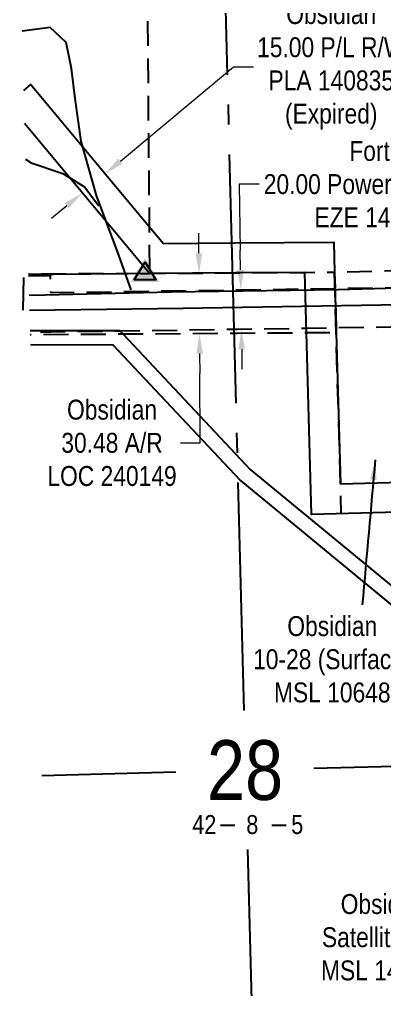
# Model space of a CAD drawing. Extents: x 627695 to 630270, y 5833772 to 5837149.
# Drawn here: x 628906.3 to 629089.8, y 5834583.1 to 5835070.6 of the extents above; entities that cross this region are included whole.
import ezdxf
from ezdxf.enums import TextEntityAlignment as Align

# ---------------------------------------------------------------- set-up
doc = ezdxf.new("R2010")
doc.units = 0
doc.header["$LTSCALE"] = 5
doc.header["$PDSIZE"] = 0.5
for name, pattern in [('foc-ACCESSROAD', [3.75, 2.5, -1.25]), ('foc-FLOWLINE', [3.75, 2.5, -1.25]), ('foc-QUARTERLINE', [33, 25, -3, 2, -3])]:
    doc.linetypes.add(name, pattern=pattern)
doc.layers.get('Defpoints').update_dxf_attribs({"color": 9})
for name, color, linetype in [('10', 1, 'Continuous'), ('9', 3, 'Continuous'), ('AS-POWER', 104, 'foc-POWER'), ('AS-ROADS', 254, 'Continuous'), ('C-AR', 13, 'foc-ACCESSROAD'), ('C-RW', 13, 'Continuous'), ('C-WS', 13, 'foc-ACCESSROAD'), ('F-EZE', 190, 'foc-FLOWLINE'), ('F-RW', 190, 'Continuous'), ('L-MON', 1, 'Continuous'), ('L-QSEC', 8, 'foc-QUARTERLINE'), ('L-SECLBL', 7, 'Continuous')]:
    doc.layers.add(name, color=color, linetype=linetype)
for name, color, linetype, lineweight in [('C-AR-T', 13, 'Continuous', 9), ('C-RW-T', 13, 'Continuous', 9), ('C-WS-T', 13, 'Continuous', 9), ('F-EZE-T', 190, 'Continuous', 9)]:
    doc.layers.add(name, color=color, linetype=linetype, lineweight=lineweight)
doc.styles.add('80CG', font='ARIALN.TTF', dxfattribs={"height": 10})
doc.styles.add('80L', font='ARIALN.TTF', dxfattribs={"height": 10})
doc.styles.add('foc-LtypeFont', font='ARIALN.TTF', dxfattribs={"height": 7.35})
doc.styles.add('SIMPLEX', font='ARIALN.TTF')
doc.linetypes.add('foc-POWER', pattern='A,6,-1,["P",foc-LtypeFont,S=0.2,R=0,X=-0.625,Y=-0.75],-1.24,4', length=12.24)
doc.dimstyles.new('Compass 5 000', dxfattribs={"dimscale": 5, "dimtxt": 9, "dimasz": 2, "dimexe": 0.2, "dimexo": 0.0625, "dimgap": 0.5, "dimtad": 0, "dimtih": 1, "dimtoh": 1, "dimzin": 0, "dimdsep": 46, "dimtxsty": '80CG', "dimcen": 0.1, "dimse1": 1, "dimse2": 1, "dimclrd": 256, "dimclrt": 256, "dimaunit": 1, "dimadec": 4, "dimazin": 0, "dimtfac": 0.06, "dimtofl": 0, "dimtmove": 0, "dimatfit": 1, "dimfxl": 0.2, "dimtolj": 1, "dimtzin": 0, "dimlwd": -1, "dimarcsym": 0})

# ---------------------------------------------------------------- blocks, each defined once
blk = doc.blocks.new('TRIA')
blk.add_hatch(color=255).paths.add_polyline_path([(-0.041, 1.521), (-1.475, -0.867), (1.392, -0.867)])
blk = doc.blocks.new('TRIAA')
blk.add_blockref('TRIA', (0, 0))
blk = doc.blocks.new('TRIB')
at = {"color": 1}
blk.add_lwpolyline([(-1.121, -0.667), (-0.041, 1.133), (1.039, -0.667)], close=True, dxfattribs=at)
blk = doc.blocks.new('TRIBB')
blk.add_blockref('TRIB', (0, 0))
blk = doc.blocks.new('TRICC')
for name in ['TRIAA', 'TRIBB']:
    blk.add_blockref(name, (0, 0))
blk = doc.blocks.new('plspike')
blk.add_blockref('TRICC', (0, 0))
blk = doc.blocks.new('*D71')
at = {"layer": 'C-RW-T', "transparency": 16777216}
for p, q in [((628957.06, 5834999.37), (629013.9, 5835046.75)), ((629013.9, 5835046.75), (629023.9, 5835046.75)), ((628930.18, 5834976.96), (628922.5, 5834970.55))]:
    blk.add_line(p, q, dxfattribs=at)
for points in [[(628955.99, 5835000.65), (628958.13, 5834998.09), (628949.38, 5834992.97)], [(628929.11, 5834978.24), (628931.25, 5834975.68), (628937.86, 5834983.36)]]:
    blk.add_solid(points, dxfattribs=at)
at = {"layer": 'Defpoints', "color": 0, "transparency": 16777216}
for p in [(628947.85, 5834994.8), (628949.38, 5834992.97), (628936.33, 5834985.2)]:
    blk.add_point(p, dxfattribs=at)
at = {"layer": 'C-RW-T', "transparency": 16777216, "insert": (629062.98, 5835046.75), "char_height": 10, "attachment_point": 5, "style": '80CG'}
blk.add_mtext('\\A1;Obsidian\\P15.00 P/L R/W\\PPLA 140835\\P(Expired)', dxfattribs=at)
blk = doc.blocks.new('*D73')
at = {"layer": 'C-AR-T', "transparency": 16777216}
for p, q in [((628996.52, 5834953.1), (628996.45, 5834963.1)), ((628996.87, 5834902.64), (628996.94, 5834892.64)), ((628997.18, 5834857.75), (628996.94, 5834892.64)), ((628987.18, 5834857.75), (628997.18, 5834857.75))]:
    blk.add_line(p, q, dxfattribs=at)
for points in [[(628998.19, 5834953.11), (628994.85, 5834953.09), (628996.59, 5834943.1)], [(628998.54, 5834902.65), (628995.2, 5834902.63), (628996.8, 5834912.64)]]:
    blk.add_solid(points, dxfattribs=at)
at = {"layer": 'Defpoints', "color": 0, "transparency": 16777216}
for p in [(629000.73, 5834943.13), (628996.8, 5834912.64), (629000.95, 5834912.67)]:
    blk.add_point(p, dxfattribs=at)
at = {"layer": 'C-AR-T', "transparency": 16777216, "insert": (628952.87, 5834857.75), "char_height": 10, "attachment_point": 5, "style": '80CG'}
blk.add_mtext('\\A1;Obsidian\\P30.48 A/R\\PLOC 240149', dxfattribs=at)
blk = doc.blocks.new('L-SECLBL')
at = {"layer": '9', "color": 7}
for p, q in [((-5.08, -27.83), (-12.29, -27.83)), ((20.7, -27.83), (13.5, -27.83))]:
    blk.add_line(p, q, dxfattribs=at)
at = {"layer": '10', "color": 2, "style": 'SIMPLEX'}
blk.add_attdef('SEC', text='', height=30, dxfattribs=at).set_placement((0, 0), align=Align.MIDDLE)
at = {"layer": '10', "color": 5, "style": '80L'}
blk.add_attdef('TWP', text='', height=9.5, dxfattribs=at).set_placement((-14.43, -27.37), align=Align.MIDDLE_RIGHT)
blk.add_attdef('RGE', text='', height=9.5, dxfattribs=at).set_placement((3.62, -27.37), align=Align.MIDDLE_CENTER)
blk.add_attdef('MER', text='', height=9.5, dxfattribs=at).set_placement((23.17, -27.37), align=Align.MIDDLE_LEFT)
blk = doc.blocks.new('*D80')
at = {"layer": 'Defpoints', "color": 0, "transparency": 16777216}
for p in [(629084.76, 5834935.68), (629017.57, 5834934.69), (629085.05, 5834915.79)]:
    blk.add_point(p, dxfattribs=at)
at = {"layer": 'F-EZE-T', "transparency": 16777216}
for p, q in [((629026.79, 5834987.75), (629016.79, 5834987.75)), ((629016.79, 5834987.75), (629017.27, 5834954.69)), ((629017.42, 5834944.69), (629017.27, 5834954.69)), ((629018.01, 5834904.8), (629018.15, 5834894.8))]:
    blk.add_line(p, q, dxfattribs=at)
for points in [[(629019.09, 5834944.72), (629015.75, 5834944.67), (629017.57, 5834934.69)], [(629019.67, 5834904.83), (629016.34, 5834904.78), (629017.86, 5834914.8)]]:
    blk.add_solid(points, dxfattribs=at)
at = {"layer": 'F-EZE-T', "transparency": 16777216, "insert": (629086.38, 5834987.75), "char_height": 10, "attachment_point": 5, "style": '80CG', "bg_fill": 3, "box_fill_scale": 1.1, "bg_fill_color": 256, "bg_fill_true_color": 13158600, "bg_fill_transparency": 0}
blk.add_mtext('\\A1;Fortis\\P20.00 Power Line R/W\\PEZE 140361', dxfattribs=at)

msp = doc.modelspace()

# ---------------------------------------------------------------- linework, layer by layer
at = {"layer": 'AS-POWER', "flags": 128}
for points in [[(628908.293, 5834924.413), (628908.554, 5834940.87)], [(628911.437, 5834924.471), (628988.556, 5834925.536), (629087.979, 5834927.075), (629154.822, 5834927.363), (629175.227, 5834927.834)]]:
    msp.add_lwpolyline(points, dxfattribs=at)
at = {"layer": 'AS-ROADS', "flags": 128}
for points in [[(628962.47, 5834934.663), (628956.23, 5834952.068), (628945.04, 5834982.041), (628937.391, 5835009.391), (628934.36, 5835030.85), (628932.461, 5835045.883), (628929.776, 5835059.043), (628921.801, 5835066.54), (628907.74, 5835064.733)], [(628909.436, 5835000.383), (628912.286, 5834998.515), (628928.17, 5834993.215), (628939.007, 5834986.472), (628946.246, 5834976.924)], [(628911.239, 5834931.982), (628919.236, 5834932.103), (628982.608, 5834933.763), (629066.274, 5834934.838), (629163.237, 5834937.465)]]:
    msp.add_lwpolyline(points, dxfattribs=at)
at = {"layer": 'C-AR', "flags": 128}
msp.add_lwpolyline([(628910.962, 5834942.505), (628971.704, 5834942.931), (629014.925, 5834943.233), (629049.659, 5834943.476), (629064.689, 5834943.581), (629064.91, 5834935.387), (629065.447, 5834915.5), (629065.512, 5834913.112), (629050.498, 5834913.009), (629015.728, 5834912.769), (628958.453, 5834912.371), (628911.765, 5834912.049)], dxfattribs=at)
at = {"layer": 'C-RW', "flags": 128}
for points in [[(628908.527, 5835034.871), (628912.102, 5835037.847), (628971.515, 5834966.583), (628978.685, 5834957.982), (629014.529, 5834958.235), (629064.221, 5834958.586), (629064.689, 5834943.581), (629065.512, 5834913.112), (629067.564, 5834837.156), (629147.315, 5834839.436), (629149.682, 5834754.1), (629154.044, 5834614.568), (629154.642, 5834572.301)], [(629134.569, 5834577.827), (629134.055, 5834614.114), (629129.698, 5834753.51), (629127.746, 5834823.876), (629053.012, 5834821.739), (629050.498, 5834913.009), (629049.659, 5834943.476), (629014.925, 5834943.233), (628971.704, 5834942.93), (628908.967, 5835018.19)]]:
    msp.add_lwpolyline(points, dxfattribs=at)
at = {"layer": 'C-WS', "flags": 128}
msp.add_lwpolyline([(628906.342, 5835117.754), (628970.304, 5835118.264), (628971.515, 5834966.583), (628971.704, 5834942.93), (628910.962, 5834942.505)], dxfattribs=at)
msp.add_lwpolyline([(629127.75, 5834823.721), (629067.969, 5834822.167), (629067.576, 5834836.724), (629065.512, 5834913.112), (629064.689, 5834943.581), (629156.151, 5834946.052), (629158.196, 5834875.77), (629158.961, 5834849.468), (629159.255, 5834839.476), (629159.674, 5834824.788), (629127.75, 5834823.721)], close=True, dxfattribs=at)
at = {"layer": 'F-EZE', "flags": 128}
msp.add_lwpolyline([(628910.984, 5834941.689), (628921.761, 5834941.847), (628921.887, 5834933.29), (629015.151, 5834934.658), (629049.888, 5834935.167), (629064.91, 5834935.387), (629156.422, 5834936.73), (629186.647, 5834937.174), (629188.342, 5834875.991), (629188.502, 5834870.237), (629179.929, 5834870), (629179.775, 5834875.75), (629179.755, 5834876.373), (629168.487, 5834876.063), (629167.321, 5834916.996), (629157.001, 5834916.845), (629065.447, 5834915.5), (629050.436, 5834915.28), (629015.675, 5834914.771), (628957.01, 5834913.91), (628922.178, 5834913.399), (628911.733, 5834913.246)], dxfattribs=at)
at = {"layer": 'F-RW'}
for points in [[(628911.706, 5834914.298), (628956.691, 5834914.249), (628957.009, 5834913.911), (628958.453, 5834912.371), (629017.394, 5834849.577), (629022.259, 5834844.394), (629131.729, 5834754.321), (629137.651, 5834749.449), (629151.81, 5834751.471), (629157.496, 5834752.283), (629161.721, 5834752.887), (629172.359, 5834754.406), (629184.46, 5834756.134), (629192.532, 5834757.287), (629194.495, 5834757.567), (629204.463, 5834758.991), (629296.093, 5834772.079), (629375.769, 5834820.054), (629382.781, 5834824.277), (629603.675, 5834844.972)], [(629606.685, 5834837.898), (629389.818, 5834817.579), (629385.127, 5834817.14), (629298.599, 5834765.039), (629204.616, 5834751.615), (629194.647, 5834750.191), (629192.73, 5834749.917), (629184.602, 5834748.756), (629172.501, 5834747.028), (629161.931, 5834745.518), (629157.638, 5834744.905), (629152.006, 5834744.098), (629135.49, 5834741.742), (629132.003, 5834744.611), (629017.681, 5834838.675), (629017.241, 5834839.038), (628953.51, 5834906.936), (628911.899, 5834906.98)]]:
    msp.add_lwpolyline(points, dxfattribs=at)
at = {"layer": 'L-QSEC'}
for p, q in [((628998.817, 5835497.591), (629019.111, 5834723.362)), ((629054.181, 5834694.297), (629821.137, 5834714.37)), ((628917.599, 5834690.722), (628984.951, 5834692.485)), ((629020.945, 5834653.414), (629041.495, 5833869.425))]:
    msp.add_line(p, q, dxfattribs=at)

# ---------------------------------------------------------------- block references
at = {"layer": 'L-MON', "xscale": 4.999999999999891, "yscale": 4.999999999999891, "zscale": 4.999999999999891}
msp.add_blockref('plspike', (628969.658, 5834943.002), dxfattribs=at)
at = {"layer": 'L-SECLBL'}
msp.add_blockref('L-SECLBL', (629019.697, 5834693.378), dxfattribs=at).add_auto_attribs({'SEC': '28', 'TWP': '42', 'RGE': '8', 'MER': '5'})

# ---------------------------------------------------------------- texts
at = {"layer": 'C-WS-T', "insert": (629063.51, 5834748.985), "char_height": 9.99658, "width": 78.9679, "attachment_point": 5, "style": '80CG'}
msp.add_mtext('\\A1;Obsidian\\P10-28 (Surface)\\PMSL 10648', dxfattribs=at)
at = {"layer": 'C-WS-T', "insert": (629057.356, 5834631.057), "char_height": 10, "attachment_point": 1, "style": '80L'}
msp.add_mtext_dynamic_manual_height_columns('\\pi10.35696;Obsidian\\P\\pi0.94018;Satellite Site\\P\\pi0.47633;MSL 140418', width=64.54748, gutter_width=50, heights=[0], dxfattribs=at)

# ---------------------------------------------------------------- dimensions: what is measured, and where the dimension line sits
at = {"layer": 'C-AR-T'}
dim = msp.add_linear_dim(base=(628996.8, 5834912.637), p1=(629000.735, 5834943.13), p2=(629000.945, 5834912.666), angle=270.39583, text='Obsidian\\P30.48 A/R\\PLOC 240149', dimstyle='Compass 5 000', override={"dimtmove": 1}, dxfattribs=at)
dim.commit()
dim.dimension.update_dxf_attribs({"geometry": '*D73', "text_midpoint": (628993.112, 5834857.745), "dimtype": 161})
at = {"layer": 'C-RW-T'}
dim = msp.add_linear_dim(base=(628949.38, 5834992.965), p1=(628936.33, 5834985.196), p2=(628947.85, 5834994.801), angle=39.81821, text='Obsidian\\P15.00 P/L R/W\\PPLA 140835\\P(Expired)', dimstyle='Compass 5 000', dxfattribs=at)
dim.commit()
dim.dimension.update_dxf_attribs({"geometry": '*D71', "text_midpoint": (629062.981, 5835046.753), "dimtype": 161})

# ---------------------------------------------------------------- leaders
at = {"layer": 'C-WS-T', "path_type": 1}
msp.add_leader([(629085.039, 5834849.24), (629078.586, 5834776.393)], dimstyle='Compass 5 000', override={"dimgap": 0.5, "dimtad": 0}, dxfattribs=at)

# ---------------------------------------------------------------- next in the draw order: dimensions: what is measured, and where the dimension line sits
at = {"layer": 'F-EZE-T'}
dim = msp.add_linear_dim(base=(629017.568, 5834934.693), p1=(629085.055, 5834915.788), p2=(629084.763, 5834935.679), angle=90.84053, text='Fortis\\P20.00 Power Line R/W\\PEZE 140361', dimstyle='Compass 5 000', override={"dimtmove": 1, "dimtfill": 1}, dxfattribs=at)
dim.commit()
dim.dimension.update_dxf_attribs({"geometry": '*D80', "text_midpoint": (629046.248, 5834987.755), "dimtype": 161})

doc.saveas('drawing.dxf')
